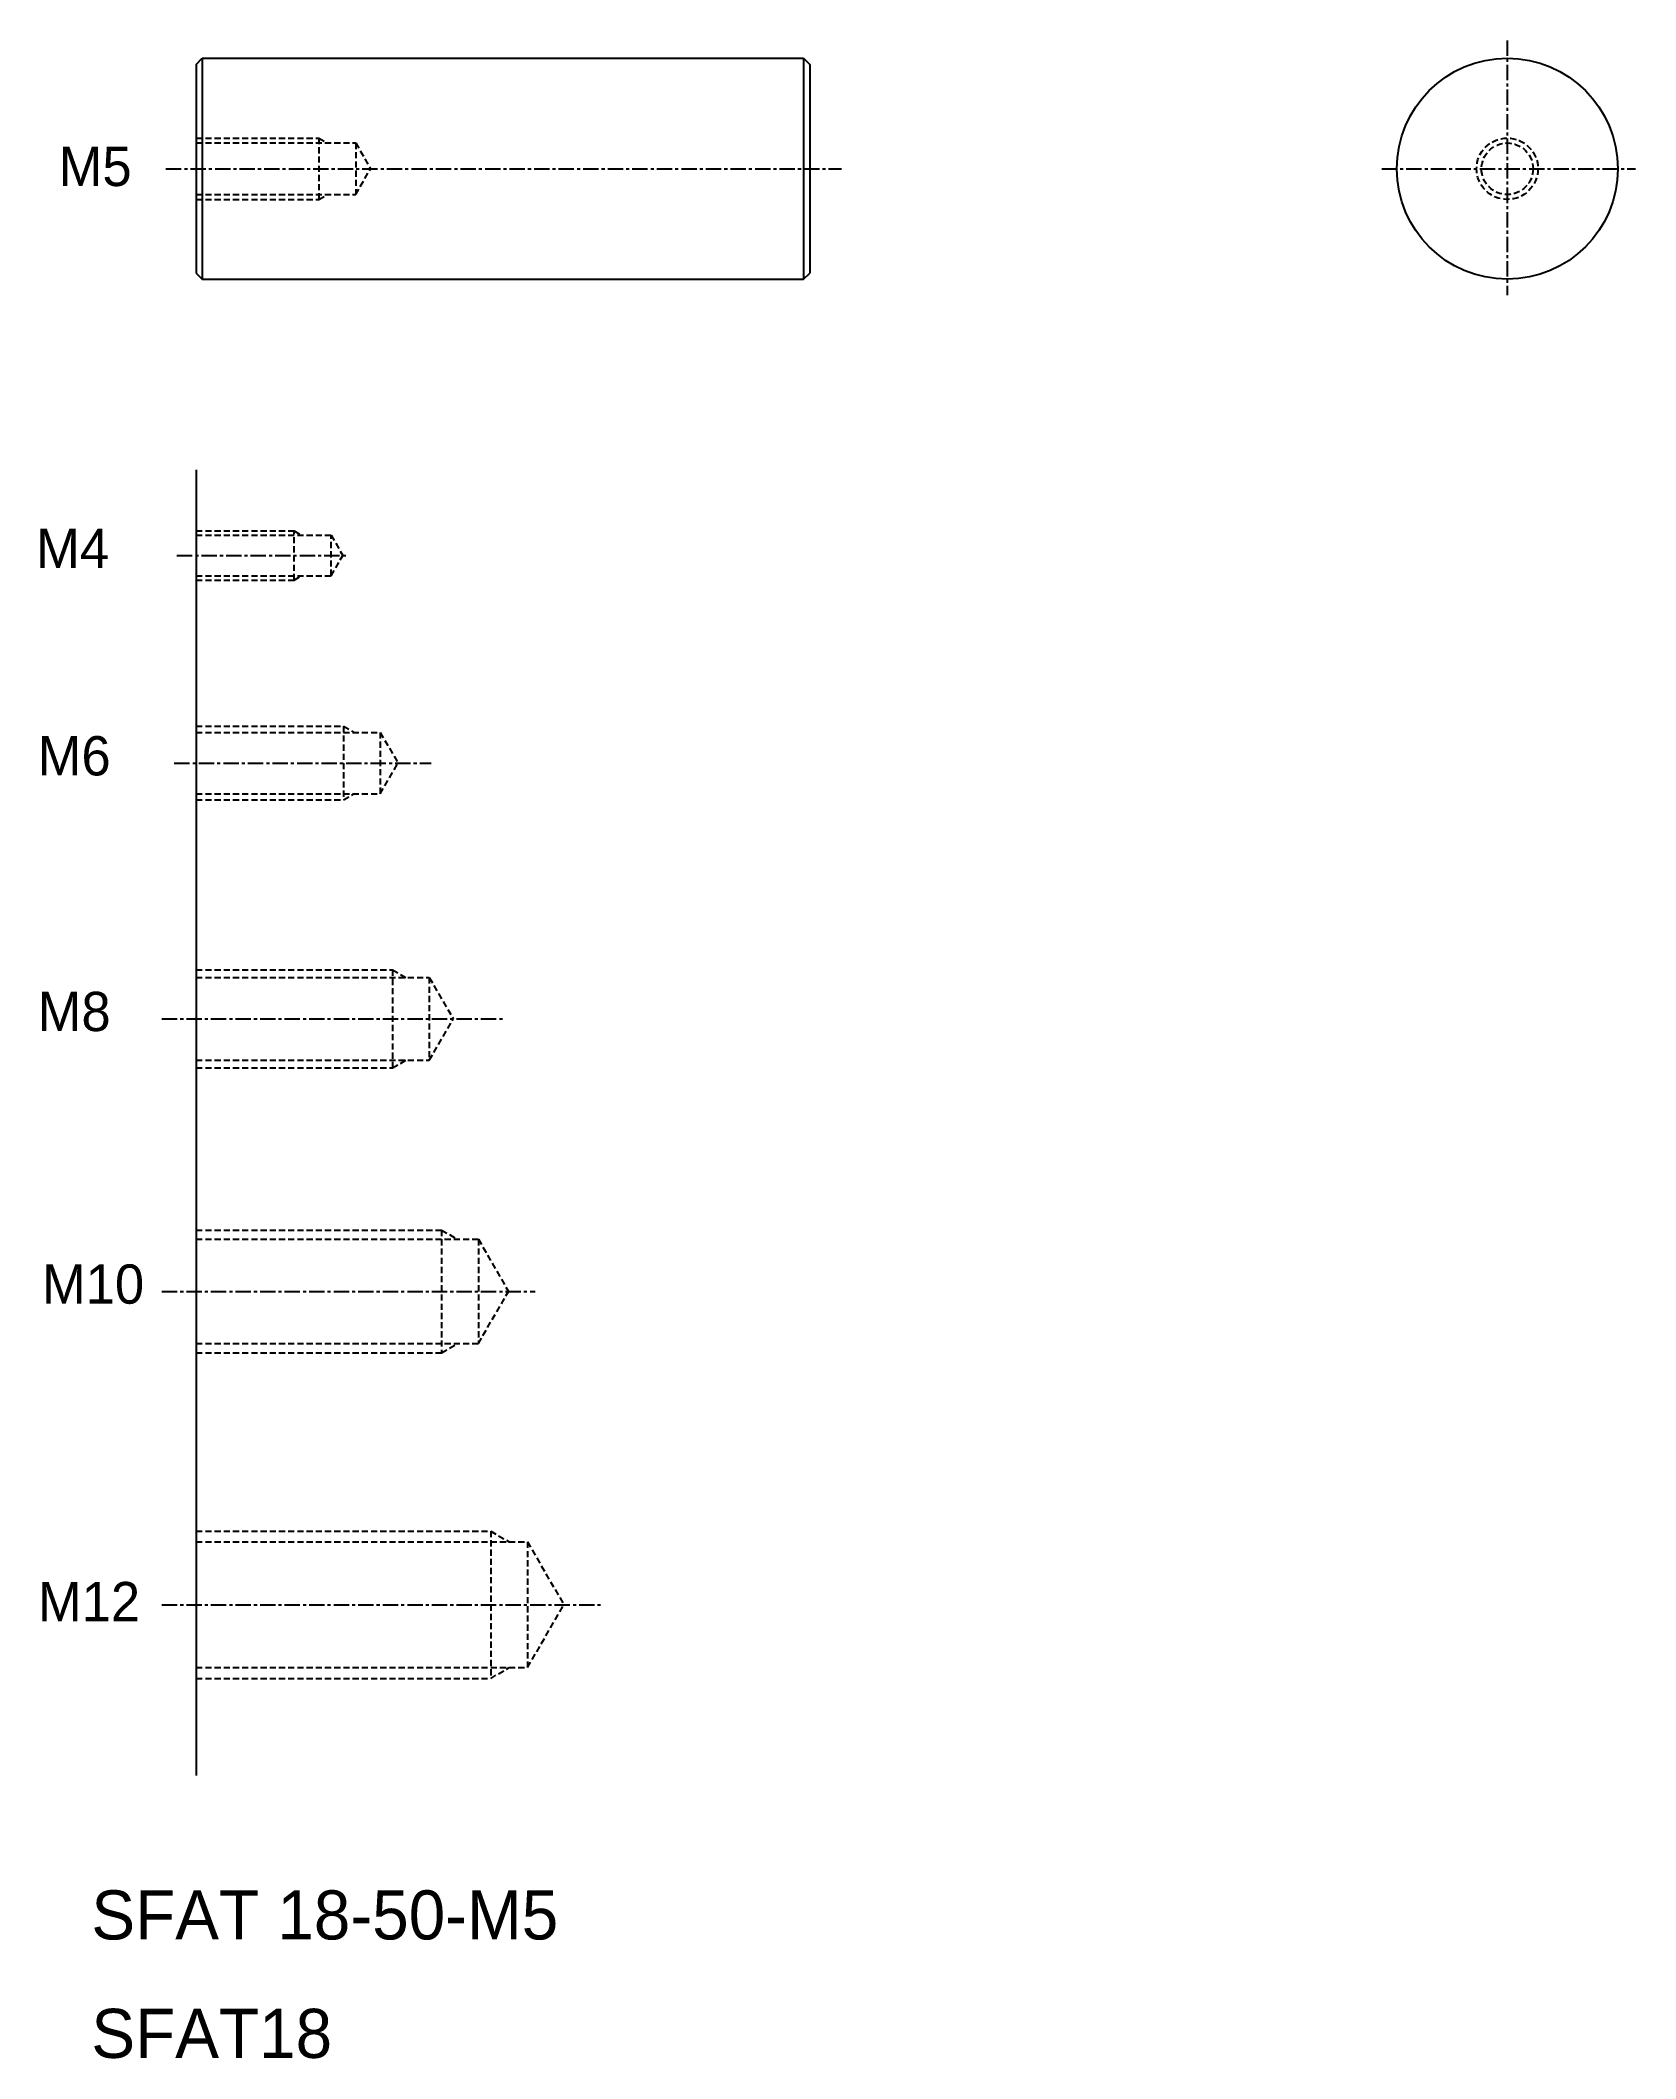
# Model space of a CAD drawing. Extents: x 223 to 353, y 136 to 301.
import ezdxf

# ---------------------------------------------------------------- set-up
doc = ezdxf.new("R2010")
doc.units = 0
doc.linetypes.add('CENTER', pattern=[2, 1.25, -0.25, 0.25, -0.25])
doc.linetypes.add('DASHED', pattern=[0.75, 0.5, -0.25])
doc.layers.get('0').update_dxf_attribs({"linetype": 'CONTINUOUS'})
doc.layers.add('CENTER', color=1, linetype='CENTER')

msp = doc.modelspace()

# ---------------------------------------------------------------- linework, layer by layer
at = {"color": 7, "linetype": 'CONTINUOUS'}
for p, q in [((235.28, 298.57), (235.78, 299.07)), ((235.28, 298.57), (235.28, 281.57)), ((235.78, 299.07), (284.78, 299.07)), ((235.78, 299.07), (235.78, 281.07)), ((284.78, 299.07), (284.78, 281.07)), ((284.78, 299.07), (285.28, 298.57)), ((285.28, 298.57), (285.28, 281.57)), ((235.28, 281.57), (235.78, 281.07)), ((284.78, 281.07), (285.28, 281.57)), ((235.78, 281.07), (284.78, 281.07)), ((235.28, 265.53), (235.28, 159.17))]:
    msp.add_line(p, q, dxfattribs=at)
at = {"color": 3, "linetype": 'DASHED'}
for p, q in [((235.28, 292.57), (245.28, 292.57)), ((235.28, 292.17), (248.28, 292.17)), ((245.28, 292.57), (245.28, 287.57)), ((245.28, 292.57), (245.88, 292.22)), ((248.28, 292.17), (248.28, 287.97)), ((248.28, 292.17), (249.49, 290.07)), ((248.28, 287.97), (249.49, 290.07)), ((235.28, 287.97), (248.28, 287.97)), ((245.28, 287.57), (245.88, 287.92)), ((235.28, 287.57), (245.28, 287.57)), ((235.28, 260.56), (243.28, 260.56)), ((235.28, 260.21), (246.28, 260.21)), ((243.28, 256.56), (243.28, 260.56)), ((243.28, 260.56), (243.88, 260.21)), ((246.28, 260.21), (247.23, 258.56)), ((246.28, 256.91), (246.28, 260.21)), ((246.28, 256.91), (247.23, 258.56)), ((235.28, 256.91), (246.28, 256.91)), ((235.28, 256.56), (243.28, 256.56)), ((243.28, 256.56), (243.88, 256.91)), ((235.28, 244.65), (247.28, 244.65)), ((235.28, 244.15), (250.28, 244.15)), ((247.28, 244.65), (247.28, 238.65)), ((247.28, 244.65), (248.14, 244.15)), ((250.28, 244.15), (251.72, 241.65)), ((250.28, 244.15), (250.28, 239.15)), ((250.28, 239.15), (251.72, 241.65)), ((235.28, 239.15), (250.28, 239.15)), ((235.28, 238.65), (247.28, 238.65)), ((247.28, 238.65), (248.14, 239.15)), ((235.28, 224.81), (251.28, 224.81)), ((235.28, 224.18), (254.28, 224.18)), ((251.28, 224.81), (251.28, 216.81)), ((251.28, 224.81), (252.36, 224.18)), ((254.28, 224.18), (254.28, 217.43)), ((254.28, 224.18), (256.23, 220.81)), ((254.28, 217.43), (256.23, 220.81)), ((235.28, 217.43), (254.28, 217.43)), ((251.28, 216.81), (252.36, 217.43)), ((235.28, 216.81), (251.28, 216.81)), ((235.28, 203.6), (255.28, 203.6)), ((235.28, 202.85), (258.28, 202.85)), ((255.28, 203.6), (255.28, 193.6)), ((255.28, 203.6), (256.58, 202.85)), ((258.28, 202.85), (260.73, 198.6)), ((258.28, 202.85), (258.28, 194.35)), ((258.28, 194.35), (260.73, 198.6)), ((235.28, 194.35), (258.28, 194.35)), ((255.28, 193.6), (256.58, 194.35)), ((235.28, 193.6), (255.28, 193.6)), ((235.28, 179.07), (259.28, 179.07)), ((235.28, 178.2), (262.28, 178.2)), ((259.28, 179.07), (259.28, 167.07)), ((259.28, 179.07), (260.79, 178.2)), ((262.28, 178.2), (265.24, 173.07)), ((262.28, 178.2), (262.28, 167.95)), ((262.28, 167.95), (265.24, 173.07)), ((235.28, 167.95), (262.28, 167.95)), ((259.28, 167.07), (260.79, 167.95)), ((235.28, 167.07), (259.28, 167.07))]:
    msp.add_line(p, q, dxfattribs=at)
at = {"color": 7, "linetype": 'CONTINUOUS'}
msp.add_circle((342.12, 290.07), 9, dxfattribs=at)
at = {"color": 3, "linetype": 'DASHED'}
for radius in [2.5, 2.1]:
    msp.add_circle((342.12, 290.07), radius, dxfattribs=at)
at = {"layer": 'CENTER', "color": 1, "linetype": 'CENTER'}
for p, q in [((342.12, 300.53), (342.12, 279.77)), ((232.82, 290.07), (287.87, 290.07)), ((331.89, 290.07), (352.58, 290.07)), ((233.72, 258.56), (247.67, 258.56)), ((233.5, 241.65), (254.43, 241.65)), ((232.49, 220.81), (260.39, 220.81)), ((232.49, 198.6), (262.9, 198.6)), ((232.49, 173.07), (268.23, 173.07))]:
    msp.add_line(p, q, dxfattribs=at)

# ---------------------------------------------------------------- texts
at = {"color": 7, "linetype": 'CONTINUOUS'}
for s, height, p in [('M5', 3.2, (224.08, 288.66)), ('M4', 3.2, (222.24, 257.54)), ('M6', 3.2, (222.37, 240.64)), ('M8', 3.2, (222.37, 219.81)), ('M10', 3.2, (222.72, 197.6)), ('M12', 3.2, (222.39, 171.73)), ('SFAT 18-50-M5', 4, (226.74, 145.8)), ('SFAT18', 4, (226.74, 136.15))]:
    msp.add_text(s, height=height, dxfattribs=at).set_placement(p)

doc.saveas('drawing.dxf')
